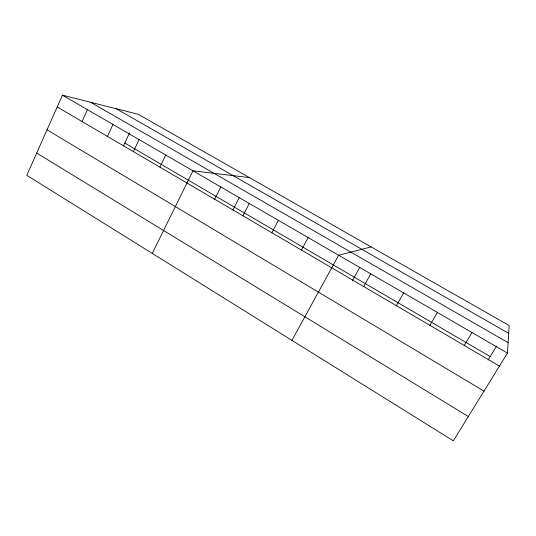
<?xml version="1.0" encoding="UTF-8"?>
<svg xmlns="http://www.w3.org/2000/svg" width="536" height="536" viewBox="0 0 536 536"><rect width="100%" height="100%" fill="white"/><g stroke="black" fill="none" stroke-linecap="round" stroke-linejoin="round"><path stroke-width="0.8" d="M507.451 353.09L509.2 325.54L138.268 114.295L62.437 95.16L26.8 175.312L453.342 440.84L507.451 353.09L62.437 95.16M82.062 121.545L87.448 109.659M107.455 136.425L112.989 124.466M123.394 146.033L129.578 132.841M133.397 151.621L139.079 139.581M159.896 167.145L165.738 155.031M152.291 253.434L192.973 170.816L249.448 177.61M214.648 199.218L220.812 186.957M232.905 210.052L239.183 197.75M242.942 215.794L249.28 203.452M271.866 232.745L278.385 220.323M301.46 250.078L308.16 237.582M291.953 340.373L338.625 255.237L371.147 246.922M352.286 280.817L359.857 267.209M363.663 286.519L370.758 273.863M396.365 305.681L403.675 292.944M429.879 325.312L437.41 312.495M464.23 345.432L471.995 332.541M488.068 360.071L496.678 346.008M116.212 108.728L508.704 333.379M90.618 102.269L508.115 342.651M124.788 143.058L490.192 356.601M57.184 106.972L499.445 366.068M47.027 129.826L483.995 391.126M36.696 153.061L468.317 416.546"/></g></svg>
